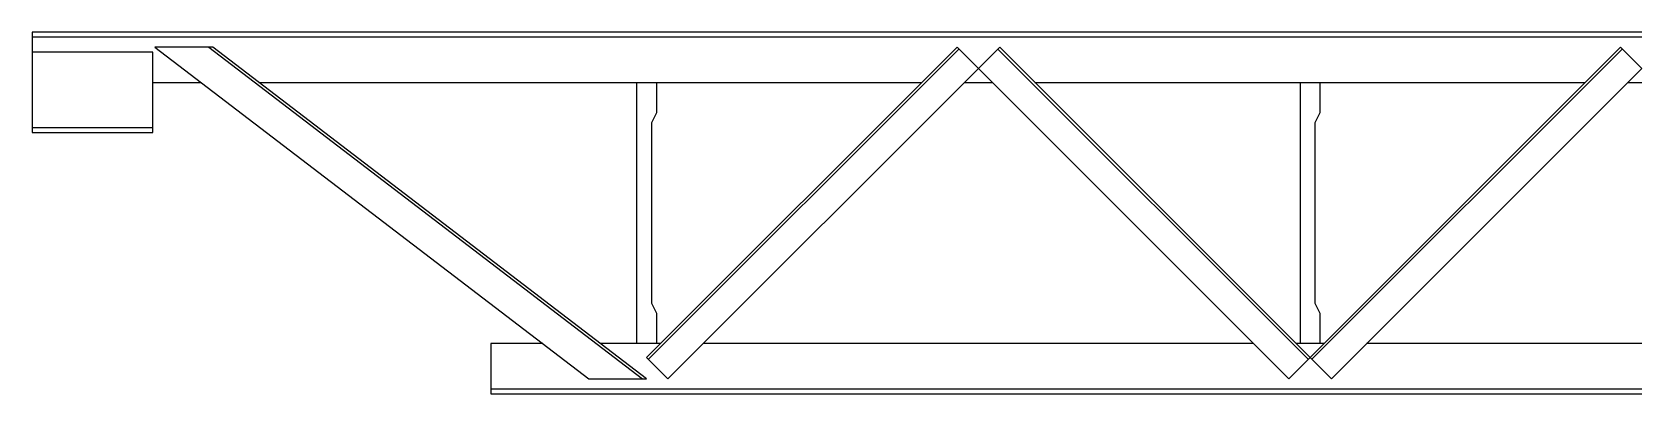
# Model space of a CAD drawing. Header units: inches. Extents: x -4 to 76.1, y -13 to 5.
import ezdxf

# ---------------------------------------------------------------- set-up
doc = ezdxf.new("R2010")
doc.units = ezdxf.units.IN
doc.header["$MEASUREMENT"] = 0

msp = doc.modelspace()

# ---------------------------------------------------------------- linework, layer by layer
for p, q in [((76.063, 5), (-4, 5)), ((-4, 5), (-4, 0)), ((76.063, 4.75), (-4, 4.75)), ((4.983, 4.25), (2.102, 4.25)), ((2.102, 4.25), (23.682, -12.25)), ((4.778, 4.25), (26.357, -12.25)), ((26.563, -12.25), (4.983, 4.25)), ((42.002, 4.25), (26.563, -11.189)), ((26.651, -11.278), (42.09, 4.162)), ((42.002, 4.25), (43.063, 3.189)), ((43.063, 3.189), (44.123, 4.25)), ((59.474, -11.278), (44.035, 4.162)), ((44.123, 4.25), (59.563, -11.189)), ((75.002, 4.25), (59.563, -11.189)), ((59.651, -11.278), (75.09, 4.162)), ((76.063, 3.189), (75.002, 4.25)), ((2, 4), (-4, 4)), ((2, 0), (2, 4)), ((2, 2.5), (4.391, 2.5)), ((7.272, 2.5), (40.252, 2.5)), ((26.063, 2.5), (26.063, -10.5)), ((27.063, 1), (27.063, 2.5)), ((27.623, -12.25), (43.063, 3.189)), ((42.373, 2.5), (43.063, 2.5)), ((58.502, -12.25), (43.063, 3.189)), ((43.063, 2.5), (43.752, 2.5)), ((45.873, 2.5), (73.252, 2.5)), ((59.063, 2.5), (59.063, -10.5)), ((60.063, 1), (60.063, 2.5)), ((60.623, -12.25), (76.063, 3.189)), ((75.373, 2.5), (76.063, 2.5)), ((26.813, 0.5), (27.063, 1)), ((59.813, 0.5), (60.063, 1)), ((-4, 0.25), (2, 0.25)), ((-4, 0), (2, 0)), ((26.813, -8.5), (26.813, 0.5)), ((59.813, -8.5), (59.813, 0.5)), ((27.063, -9), (26.813, -8.5)), ((60.063, -9), (59.813, -8.5)), ((27.063, -10.5), (27.063, -9)), ((60.063, -10.5), (60.063, -9)), ((21.393, -10.5), (18.808, -10.5)), ((18.808, -10.5), (18.808, -13)), ((27.252, -10.5), (24.274, -10.5)), ((26.563, -11.189), (27.623, -12.25)), ((43.063, -10.5), (29.373, -10.5)), ((56.752, -10.5), (43.063, -10.5)), ((59.563, -11.189), (58.502, -12.25)), ((60.252, -10.5), (58.873, -10.5)), ((59.563, -11.189), (60.623, -12.25)), ((76.063, -10.5), (62.373, -10.5)), ((18.808, -12.75), (76.063, -12.75)), ((23.682, -12.25), (26.563, -12.25)), ((18.808, -13), (76.063, -13))]:
    msp.add_line(p, q)

doc.saveas('drawing.dxf')
